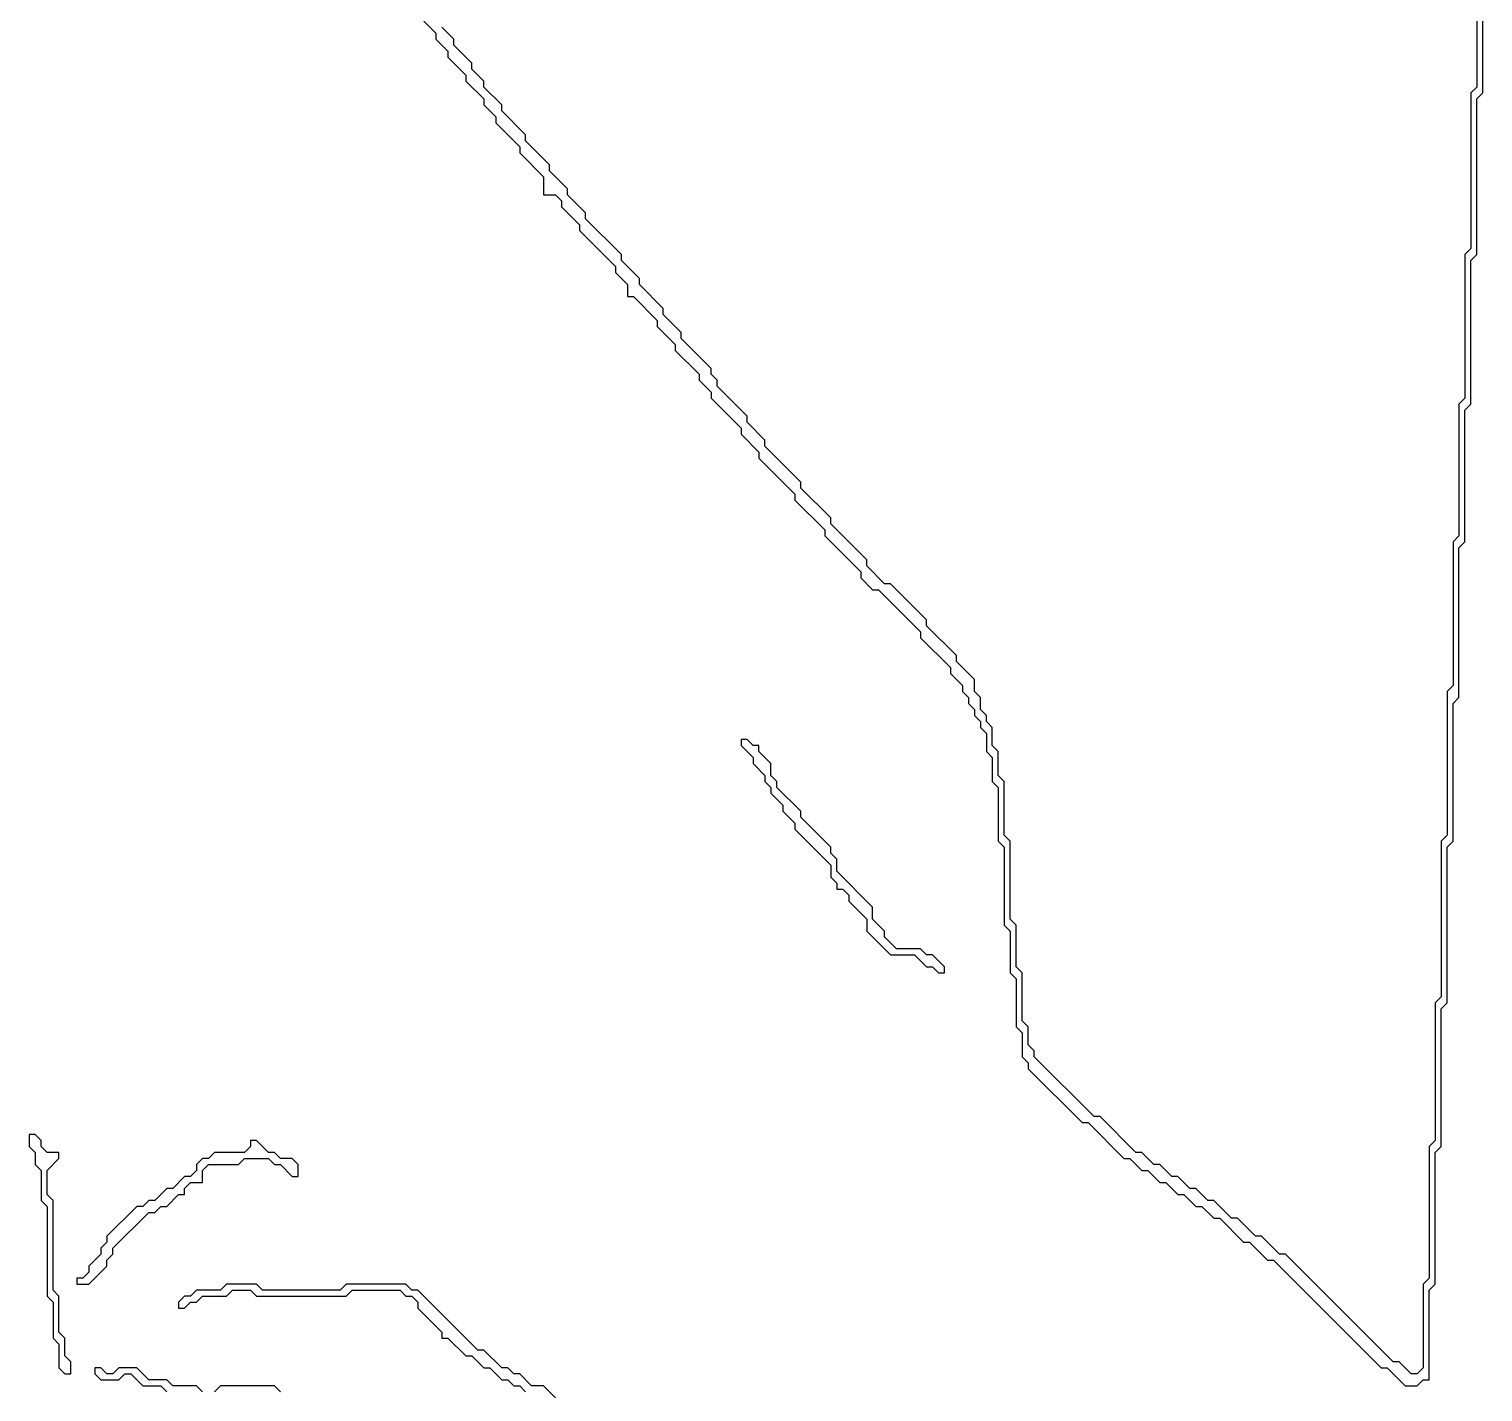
# Model space of a CAD drawing. Header units: metres. Extents: x 0 to 100, y 0 to 141.
# Drawn here: x 68.15 to 74.23, y 28.05 to 33.74 of the extents above; entities that cross this region are included whole.
import ezdxf

# ---------------------------------------------------------------- set-up
doc = ezdxf.new("R2010")
doc.units = ezdxf.units.M

msp = doc.modelspace()

# ---------------------------------------------------------------- linework, layer by layer
for points in [[(69.8, 33.775), (69.85, 33.725), (69.85, 33.7), (69.9, 33.65), (69.9, 33.625), (69.975, 33.55), (69.975, 33.525), (70.05, 33.45), (70.05, 33.425), (70.1, 33.375), (70.1, 33.35), (70.2, 33.25), (70.2, 33.225), (70.3, 33.125), (70.3, 33.05), (70.35, 33.05), (70.375, 33.025), (70.375, 33), (70.45, 32.925), (70.45, 32.9), (70.6, 32.75), (70.6, 32.725), (70.65, 32.675), (70.65, 32.625), (70.675, 32.625), (70.775, 32.525), (70.775, 32.5), (70.85, 32.425), (70.85, 32.4), (70.95, 32.3), (70.95, 32.275), (71, 32.225), (71, 32.2), (71.125, 32.075), (71.125, 32.05), (71.2, 31.975), (71.2, 31.95), (71.35, 31.8), (71.35, 31.775), (71.475, 31.65), (71.475, 31.625), (71.625, 31.475), (71.625, 31.45), (71.675, 31.4), (71.7, 31.4), (71.875, 31.225), (71.875, 31.2), (72, 31.075), (72, 31.05), (72.05, 31), (72.05, 30.975), (72.075, 30.95), (72.075, 30.925), (72.1, 30.9), (72.1, 30.875), (72.125, 30.85), (72.125, 30.825), (72.15, 30.8), (72.15, 30.725), (72.175, 30.7), (72.175, 30.6), (72.2, 30.575), (72.2, 30.35), (72.225, 30.325), (72.225, 30), (72.25, 29.975), (72.25, 29.8), (72.275, 29.775), (72.275, 29.575), (72.3, 29.55), (72.3, 29.45), (72.325, 29.425), (72.325, 29.4), (72.55, 29.175), (72.575, 29.175), (72.725, 29.025), (72.75, 29.025), (72.8, 28.975), (72.825, 28.975), (72.875, 28.925), (72.9, 28.925), (72.95, 28.875), (72.975, 28.875), (73.025, 28.825), (73.05, 28.825), (73.1, 28.775), (73.125, 28.775), (73.225, 28.675), (73.25, 28.675), (73.325, 28.6), (73.35, 28.6), (73.8, 28.15), (73.825, 28.15), (73.9, 28.075), (73.95, 28.075), (73.975, 28.1), (74, 28.1), (74, 28.475), (74.025, 28.5), (74.025, 29.05), (74.05, 29.075), (74.05, 29.65), (74.075, 29.675), (74.075, 30.325), (74.1, 30.35), (74.1, 30.925), (74.125, 30.95), (74.125, 31.575), (74.15, 31.6), (74.15, 32.15), (74.175, 32.175), (74.175, 32.775), (74.2, 32.8), (74.2, 33.45), (74.225, 33.475), (74.225, 34.05)], [(74.2, 34.075), (74.2, 33.5), (74.175, 33.475), (74.175, 32.825), (74.15, 32.8), (74.15, 32.2), (74.125, 32.175), (74.125, 31.625), (74.1, 31.6), (74.1, 31), (74.075, 30.975), (74.075, 30.375), (74.05, 30.35), (74.05, 29.7), (74.025, 29.675), (74.025, 29.1), (74, 29.075), (74, 28.525), (73.975, 28.5), (73.975, 28.15), (73.95, 28.125), (73.925, 28.125), (73.875, 28.175), (73.85, 28.175), (73.4, 28.625), (73.375, 28.625), (73.3, 28.7), (73.275, 28.7), (73.2, 28.775), (73.175, 28.775), (73.1, 28.85), (73.075, 28.85), (73.025, 28.9), (73, 28.9), (72.95, 28.95), (72.925, 28.95), (72.875, 29), (72.85, 29), (72.8, 29.05), (72.775, 29.05), (72.625, 29.2), (72.6, 29.2), (72.35, 29.45), (72.35, 29.475), (72.325, 29.5), (72.325, 29.575), (72.3, 29.6), (72.3, 29.8), (72.275, 29.825), (72.275, 30), (72.25, 30.025), (72.25, 30.35), (72.225, 30.375), (72.225, 30.6), (72.2, 30.625), (72.2, 30.725), (72.175, 30.75), (72.175, 30.825), (72.15, 30.85), (72.15, 30.875), (72.125, 30.9), (72.125, 30.95), (72.1, 30.975), (72.1, 31.025), (72.025, 31.1), (72.025, 31.125), (71.9, 31.25), (71.9, 31.275), (71.75, 31.425), (71.725, 31.425), (71.65, 31.5), (71.65, 31.525), (71.5, 31.675), (71.5, 31.7), (71.375, 31.825), (71.375, 31.85), (71.225, 32), (71.225, 32.025), (71.15, 32.1), (71.15, 32.125), (71.025, 32.25), (71.025, 32.275), (71, 32.3), (71, 32.325), (70.875, 32.45), (70.875, 32.475), (70.8, 32.55), (70.8, 32.575), (70.7, 32.675), (70.7, 32.7), (70.625, 32.775), (70.625, 32.8), (70.475, 32.95), (70.475, 32.975), (70.4, 33.05), (70.4, 33.075), (70.325, 33.15), (70.325, 33.175), (70.225, 33.275), (70.225, 33.3), (70.125, 33.4), (70.125, 33.425), (70.05, 33.5), (70.05, 33.525), (70, 33.575), (70, 33.6), (69.925, 33.675), (69.925, 33.7), (69.875, 33.75)], [(70.35, 28.025), (70.3, 28.075), (70.25, 28.075), (70.2, 28.125), (70.175, 28.125), (70.15, 28.15), (70.125, 28.15), (70.05, 28.225), (70.025, 28.225), (69.775, 28.475), (69.75, 28.475), (69.725, 28.5), (69.475, 28.5), (69.45, 28.475), (69.125, 28.475), (69.1, 28.5), (68.975, 28.5), (68.95, 28.475), (68.85, 28.475), (68.825, 28.45), (68.8, 28.45), (68.775, 28.425), (68.775, 28.4), (68.8, 28.4), (68.825, 28.425), (68.85, 28.425), (68.875, 28.45), (68.975, 28.45), (69, 28.475), (69.075, 28.475), (69.1, 28.45), (69.475, 28.45), (69.5, 28.475), (69.7, 28.475), (69.725, 28.45), (69.75, 28.45), (69.775, 28.425), (69.775, 28.4), (69.875, 28.3), (69.875, 28.275), (69.9, 28.275), (69.975, 28.2), (70, 28.2), (70.05, 28.15), (70.075, 28.15), (70.125, 28.1), (70.15, 28.1), (70.175, 28.075), (70.2, 28.075), (70.225, 28.05)], [(68.875, 28.05), (68.85, 28.075), (68.75, 28.075), (68.725, 28.1), (68.65, 28.1), (68.6, 28.15), (68.525, 28.15), (68.5, 28.125), (68.475, 28.125), (68.45, 28.15), (68.425, 28.15), (68.425, 28.125), (68.45, 28.1), (68.525, 28.1), (68.55, 28.125), (68.575, 28.125), (68.625, 28.075), (68.7, 28.075), (68.725, 28.05)], [(69.2, 28.05), (69.175, 28.075), (68.95, 28.075), (68.925, 28.05)]]:
    msp.add_lwpolyline(points)
for points in [[(71.125, 30.775), (71.125, 30.75), (71.175, 30.7), (71.175, 30.675), (71.225, 30.625), (71.225, 30.6), (71.25, 30.575), (71.25, 30.55), (71.3, 30.5), (71.3, 30.475), (71.35, 30.425), (71.35, 30.4), (71.5, 30.25), (71.5, 30.2), (71.525, 30.175), (71.525, 30.15), (71.55, 30.15), (71.575, 30.125), (71.575, 30.1), (71.65, 30.025), (71.65, 29.975), (71.75, 29.875), (71.85, 29.875), (71.9, 29.825), (71.925, 29.825), (71.95, 29.8), (71.975, 29.8), (71.975, 29.825), (71.925, 29.875), (71.9, 29.875), (71.875, 29.9), (71.775, 29.9), (71.725, 29.95), (71.725, 29.975), (71.675, 30.025), (71.675, 30.075), (71.525, 30.225), (71.525, 30.275), (71.5, 30.3), (71.5, 30.325), (71.375, 30.45), (71.375, 30.475), (71.275, 30.575), (71.275, 30.6), (71.25, 30.625), (71.25, 30.675), (71.2, 30.725), (71.2, 30.75), (71.175, 30.75), (71.15, 30.775)], [(68.15, 29.125), (68.15, 29.075), (68.175, 29.05), (68.175, 29), (68.2, 28.975), (68.2, 28.85), (68.225, 28.825), (68.225, 28.45), (68.25, 28.425), (68.25, 28.275), (68.275, 28.25), (68.275, 28.15), (68.3, 28.125), (68.325, 28.125), (68.325, 28.175), (68.3, 28.2), (68.3, 28.275), (68.275, 28.3), (68.275, 28.45), (68.25, 28.475), (68.25, 28.85), (68.225, 28.875), (68.225, 28.975), (68.275, 29.025), (68.275, 29.05), (68.225, 29.05), (68.2, 29.075), (68.2, 29.1), (68.175, 29.125)], [(69.075, 29.1), (69.075, 29.075), (69.05, 29.05), (68.925, 29.05), (68.9, 29.025), (68.875, 29.025), (68.85, 29), (68.85, 28.975), (68.825, 28.95), (68.8, 28.95), (68.75, 28.9), (68.725, 28.9), (68.675, 28.85), (68.65, 28.85), (68.625, 28.825), (68.6, 28.825), (68.475, 28.7), (68.475, 28.675), (68.45, 28.65), (68.45, 28.625), (68.4, 28.575), (68.4, 28.55), (68.375, 28.525), (68.35, 28.525), (68.35, 28.5), (68.4, 28.5), (68.475, 28.575), (68.475, 28.6), (68.5, 28.625), (68.5, 28.65), (68.65, 28.8), (68.675, 28.8), (68.7, 28.825), (68.725, 28.825), (68.775, 28.875), (68.8, 28.875), (68.8, 28.9), (68.825, 28.925), (68.875, 28.925), (68.875, 28.975), (68.9, 29), (69.025, 29), (69.05, 29.025), (69.15, 29.025), (69.175, 29), (69.2, 29), (69.25, 28.95), (69.275, 28.95), (69.275, 29), (69.25, 29.025), (69.2, 29.025), (69.175, 29.05), (69.15, 29.05), (69.1, 29.1)]]:
    msp.add_lwpolyline(points, close=True)

doc.saveas('drawing.dxf')
